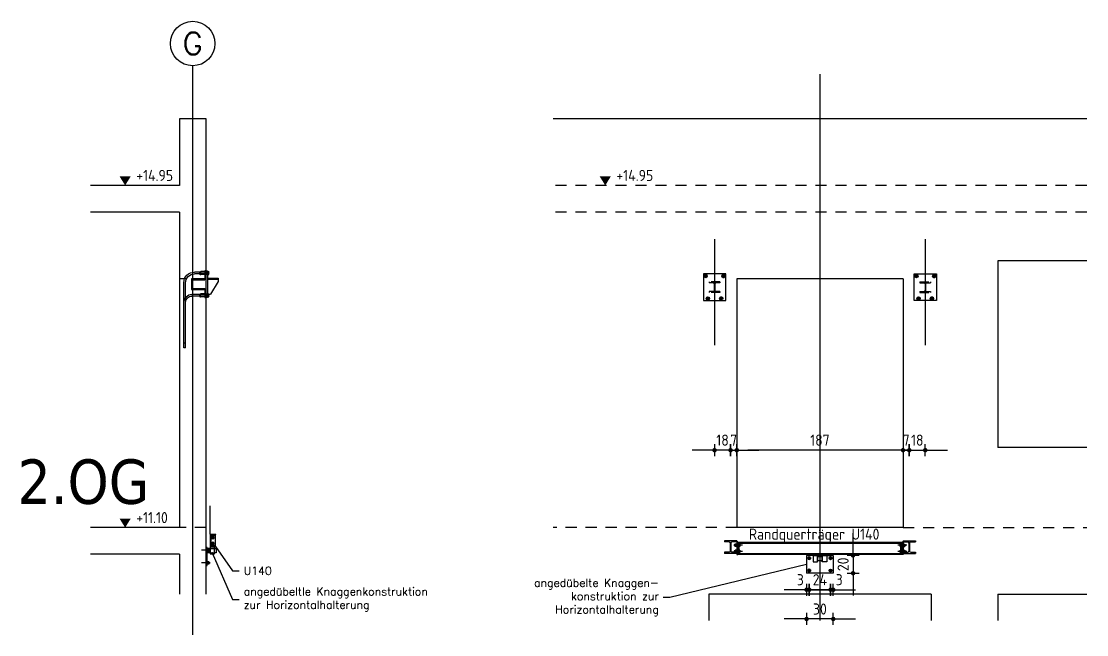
# Model space of a CAD drawing. Extents: x 44 to 147, y 26 to 78.
# Drawn here: x 47.07 to 59.06, y 70.62 to 77.52 of the extents above; entities that cross this region are included whole.
import ezdxf
from ezdxf import colors
from ezdxf.entities.mleader import LeaderData, LeaderLine
from ezdxf.math import Vec2, Vec3

# ---------------------------------------------------------------- set-up
doc = ezdxf.new("R2010")
doc.units = 0
doc.header["$LTSCALE"] = 0.5
for name, pattern in [('AUSGEZOGEN', [1000.01, 1000, 0.01]), ('HIDDEN4', [0.12, 0.02, -0.1]), ('STRICHPUNKT2', [0.55, 0.25, -0.125, 0.05, -0.125]), ('VERDECKT', [0.375, 0.25, -0.125]), ('VERDECKT2', [0.1875, 0.125, -0.0625])]:
    doc.linetypes.add(name, pattern=pattern)
for name, color, linetype in [('ACHSEN', 7, 'Continuous'), ('BET-ANS', 7, 'Continuous'), ('BET-SCHN', 6, 'Continuous'), ('BEWEHRUNG', 1, 'Continuous'), ('HILFE', 7, 'Continuous'), ('koten', 7, 'Continuous'), ('MASSE', 7, 'Continuous'), ('MASSE @ 1', 7, 'Continuous'), ('ST-ANS', 9, 'Continuous'), ('ST-SCHN', 2, 'Continuous'), ('ST-VERD', 40, 'VERDECKT2'), ('STAHL', 7, 'Continuous'), ('TEXT', 7, 'Continuous'), ('VERDECKT', 7, 'Continuous')]:
    doc.layers.add(name, color=color, linetype=linetype)
doc.styles.add('helv', font='tahoma.ttf')
doc.styles.add('ISO', font='ISO.SHX')
doc.styles.add('R18', font='romans.shx', dxfattribs={"height": 0.018})
doc.styles.add('R18-M50', font='romans.shx', dxfattribs={"height": 0.09})
doc.styles.add('R50-M50', font='romans.shx', dxfattribs={"height": 0.25})
doc.styles.add('txt', font='isocp.shx')
doc.dimstyles.new('DOT_I', dxfattribs={"dimscale": 0.5, "dimtxt": 0.25, "dimasz": 0.25, "dimexe": 0.1, "dimexo": 0.3, "dimgap": 0.1, "dimtad": 1, "dimdec": 3, "dimzin": 3, "dimtxsty": 'txt', "dimblk": 'DOT', "dimblk1": 'DOT', "dimblk2": 'DOT', "dimsah": 1, "dimcen": 0.1, "dimse1": 1, "dimse2": 1, "dimazin": 0, "dimtfac": 1, "dimtdec": 4, "dimtix": 1, "dimtmove": 2, "dimatfit": 3, "dimfxl": 0, "dimtvp": 1, "dimtolj": 1, "dimtzin": 0, "dimarcsym": 0})

# ---------------------------------------------------------------- blocks, each defined once
blk = doc.blocks.new('HSC-B SB-20_235_800_200-90')
at = {"extrusion": (1, -2e-16, 0)}
for p, q in [((0, 0.017), (0, -0.017)), ((0, 0.017), (0.045, 0.017)), ((0, 0.009), (0.045, 0.009)), ((0.046, 0.017), (0.045, 0.017)), ((0.047, 0.016), (0.046, 0.017)), ((0.048, 0.016), (0.047, 0.016)), ((0.049, 0.015), (0.048, 0.016)), ((0.05, 0.015), (0.049, 0.015)), ((0.051, 0.015), (0.05, 0.015)), ((0.052, 0.014), (0.051, 0.015)), ((0.053, 0.014), (0.052, 0.014)), ((0.054, 0.014), (0.053, 0.014)), ((0.055, 0.013), (0.054, 0.014)), ((0.056, 0.013), (0.055, 0.013)), ((0.057, 0.013), (0.056, 0.013)), ((0.058, 0.013), (0.057, 0.013)), ((0.059, 0.013), (0.058, 0.013)), ((0.06, 0.013), (0.059, 0.013)), ((0.06, 0.013), (0.06, -0.013)), ((0, -0.009), (0.045, -0.009)), ((0, -0.017), (0.045, -0.017)), ((0.046, -0.017), (0.045, -0.017)), ((0.047, -0.016), (0.046, -0.017)), ((0.048, -0.016), (0.047, -0.016)), ((0.049, -0.015), (0.048, -0.016)), ((0.05, -0.015), (0.049, -0.015)), ((0.051, -0.015), (0.05, -0.015)), ((0.052, -0.014), (0.051, -0.015)), ((0.053, -0.014), (0.052, -0.014)), ((0.054, -0.014), (0.053, -0.014)), ((0.055, -0.013), (0.054, -0.014)), ((0.056, -0.013), (0.055, -0.013)), ((0.057, -0.013), (0.056, -0.013)), ((0.058, -0.013), (0.057, -0.013)), ((0.059, -0.013), (0.058, -0.013)), ((0.06, -0.013), (0.059, -0.013))]:
    blk.add_line(p, q, dxfattribs=at)
for p, q in [((0.06, 0.01), (0.115, 0.01)), ((0.06, -0.01), (0.115, -0.01)), ((0.215, -0.84), (0.215, -0.11)), ((0.235, -0.84), (0.235, -0.11)), ((0.215, -0.84), (0.235, -0.84))]:
    blk.add_line(p, q)
for radius in [0.12, 0.1]:
    blk.add_arc((0.115, -0.11), radius, 0, 90)
for points, weights in [([(0.046, 0.017), (0.046, 0.017), (0.045, 0.017)], [1, 1.00109931675, 1.00160855561]), ([(0.045, 0.009), (0.046, 0.009), (0.046, 0.009)], [1.00160855561, 1.00109931675, 1]), ([(0.046, 0.008), (0.046, 0.008), (0.045, 0.009)], [1, 1.00109931675, 1.00160855561]), ([(0.047, 0.016), (0.047, 0.017), (0.046, 0.017)], [1, 1.00070297081, 1]), ([(0.046, 0.009), (0.047, 0.009), (0.047, 0.01)], [1, 1.00070297081, 1]), ([(0.047, 0.007), (0.047, 0.007), (0.046, 0.008)], [1, 1.00070297081, 1]), ([(0.048, 0.016), (0.048, 0.016), (0.047, 0.016)], [1, 1.00089993146, 1]), ([(0.047, 0.01), (0.048, 0.01), (0.048, 0.01)], [1, 1.00089993146, 1]), ([(0.048, 0.005), (0.048, 0.006), (0.047, 0.007)], [1, 1.00089993146, 1]), ([(0.049, 0.015), (0.049, 0.015), (0.048, 0.016)], [1, 1.00137298842, 1]), ([(0.048, 0.01), (0.049, 0.011), (0.049, 0.011)], [1, 1.00137298842, 1]), ([(0.049, 0.004), (0.049, 0.004), (0.048, 0.005)], [1, 1.00137298842, 1]), ([(0.05, 0.013), (0.05, 0.014), (0.049, 0.015)], [1, 1.00697567001, 1]), ([(0.049, 0.011), (0.05, 0.012), (0.05, 0.013)], [1, 1.00697567001, 1]), ([(0.05, 0), (0.05, 0.002), (0.049, 0.004)], [1, 1.00697567001, 1]), ([(0.045, -0.009), (0.046, -0.008), (0.046, -0.008)], [1.00160855561, 1.00109931675, 1]), ([(0.046, -0.009), (0.046, -0.009), (0.045, -0.009)], [1, 1.00109931675, 1.00160855561]), ([(0.045, -0.017), (0.046, -0.017), (0.046, -0.017)], [1.00160855561, 1.00109931675, 1]), ([(0.046, -0.008), (0.047, -0.007), (0.047, -0.007)], [1, 1.00070297081, 1]), ([(0.047, -0.01), (0.047, -0.009), (0.046, -0.009)], [1, 1.00070297081, 1]), ([(0.046, -0.017), (0.047, -0.017), (0.047, -0.016)], [1, 1.0007029708, 1]), ([(0.047, -0.007), (0.048, -0.006), (0.048, -0.005)], [1, 1.00089993147, 1]), ([(0.048, -0.01), (0.048, -0.01), (0.047, -0.01)], [1, 1.00089993147, 1]), ([(0.047, -0.016), (0.048, -0.016), (0.048, -0.016)], [1, 1.00089993145, 1]), ([(0.048, -0.005), (0.049, -0.004), (0.049, -0.004)], [1, 1.00137298842, 1]), ([(0.049, -0.011), (0.049, -0.011), (0.048, -0.01)], [1, 1.00137298842, 1]), ([(0.048, -0.016), (0.049, -0.015), (0.049, -0.015)], [1, 1.00137298843, 1]), ([(0.049, -0.004), (0.05, -0.002), (0.05, 0)], [1, 1.00697567001, 1]), ([(0.05, -0.013), (0.05, -0.012), (0.049, -0.011)], [1, 1.00697567001, 1]), ([(0.049, -0.015), (0.05, -0.014), (0.05, -0.013)], [1, 1.00697567001, 1])]:
    blk.add_rational_spline(points, weights, degree=2)
at = {"insert": (0.03, 0), "char_height": 0.0035, "attachment_point": 5, "rotation": 270, "style": 'ISO'}
blk.add_mtext_dynamic_manual_height_columns('HSC-B\\P20/M20\\Pxyy-z', width=55.23231, gutter_width=15, heights=[0], dxfattribs=at)
blk = doc.blocks.new('HSC-B SB-20_235_550_140-90')
at = {"extrusion": (1, -2e-16, 0)}
for p, q in [((0, 0.017), (0, -0.017)), ((0, 0.017), (0.045, 0.017)), ((0, 0.009), (0.045, 0.009)), ((0.046, 0.017), (0.045, 0.017)), ((0.047, 0.016), (0.046, 0.017)), ((0.048, 0.016), (0.047, 0.016)), ((0.049, 0.015), (0.048, 0.016)), ((0.05, 0.015), (0.049, 0.015)), ((0.051, 0.015), (0.05, 0.015)), ((0.052, 0.014), (0.051, 0.015)), ((0.053, 0.014), (0.052, 0.014)), ((0.054, 0.014), (0.053, 0.014)), ((0.055, 0.013), (0.054, 0.014)), ((0.056, 0.013), (0.055, 0.013)), ((0.057, 0.013), (0.056, 0.013)), ((0.058, 0.013), (0.057, 0.013)), ((0.059, 0.013), (0.058, 0.013)), ((0.06, 0.013), (0.059, 0.013)), ((0.06, 0.013), (0.06, -0.013)), ((0, -0.009), (0.045, -0.009)), ((0, -0.017), (0.045, -0.017)), ((0.046, -0.017), (0.045, -0.017)), ((0.047, -0.016), (0.046, -0.017)), ((0.048, -0.016), (0.047, -0.016)), ((0.049, -0.015), (0.048, -0.016)), ((0.05, -0.015), (0.049, -0.015)), ((0.051, -0.015), (0.05, -0.015)), ((0.052, -0.014), (0.051, -0.015)), ((0.053, -0.014), (0.052, -0.014)), ((0.054, -0.014), (0.053, -0.014)), ((0.055, -0.013), (0.054, -0.014)), ((0.056, -0.013), (0.055, -0.013)), ((0.057, -0.013), (0.056, -0.013)), ((0.058, -0.013), (0.057, -0.013)), ((0.059, -0.013), (0.058, -0.013)), ((0.06, -0.013), (0.059, -0.013))]:
    blk.add_line(p, q, dxfattribs=at)
for p, q in [((0.06, 0.01), (0.145, 0.01)), ((0.06, -0.01), (0.145, -0.01)), ((0.215, -0.54), (0.215, -0.08)), ((0.235, -0.54), (0.235, -0.08)), ((0.215, -0.54), (0.235, -0.54))]:
    blk.add_line(p, q)
for radius in [0.09, 0.07]:
    blk.add_arc((0.145, -0.08), radius, 0, 90)
for points, weights in [([(0.046, 0.017), (0.046, 0.017), (0.045, 0.017)], [1, 1.00109931675, 1.00160855561]), ([(0.045, 0.009), (0.046, 0.009), (0.046, 0.009)], [1.00160855561, 1.00109931675, 1]), ([(0.046, 0.008), (0.046, 0.008), (0.045, 0.009)], [1, 1.00109931675, 1.00160855561]), ([(0.047, 0.016), (0.047, 0.017), (0.046, 0.017)], [1, 1.00070297081, 1]), ([(0.046, 0.009), (0.047, 0.009), (0.047, 0.01)], [1, 1.00070297081, 1]), ([(0.047, 0.007), (0.047, 0.007), (0.046, 0.008)], [1, 1.00070297081, 1]), ([(0.048, 0.016), (0.048, 0.016), (0.047, 0.016)], [1, 1.00089993146, 1]), ([(0.047, 0.01), (0.048, 0.01), (0.048, 0.01)], [1, 1.00089993146, 1]), ([(0.048, 0.005), (0.048, 0.006), (0.047, 0.007)], [1, 1.00089993146, 1]), ([(0.049, 0.015), (0.049, 0.015), (0.048, 0.016)], [1, 1.00137298842, 1]), ([(0.048, 0.01), (0.049, 0.011), (0.049, 0.011)], [1, 1.00137298842, 1]), ([(0.049, 0.004), (0.049, 0.004), (0.048, 0.005)], [1, 1.00137298842, 1]), ([(0.05, 0.013), (0.05, 0.014), (0.049, 0.015)], [1, 1.00697567001, 1]), ([(0.049, 0.011), (0.05, 0.012), (0.05, 0.013)], [1, 1.00697567001, 1]), ([(0.05, 0), (0.05, 0.002), (0.049, 0.004)], [1, 1.00697567001, 1]), ([(0.045, -0.009), (0.046, -0.008), (0.046, -0.008)], [1.00160855561, 1.00109931675, 1]), ([(0.046, -0.009), (0.046, -0.009), (0.045, -0.009)], [1, 1.00109931675, 1.00160855561]), ([(0.045, -0.017), (0.046, -0.017), (0.046, -0.017)], [1.00160855561, 1.00109931675, 1]), ([(0.046, -0.008), (0.047, -0.007), (0.047, -0.007)], [1, 1.00070297081, 1]), ([(0.047, -0.01), (0.047, -0.009), (0.046, -0.009)], [1, 1.00070297081, 1]), ([(0.046, -0.017), (0.047, -0.017), (0.047, -0.016)], [1, 1.0007029708, 1]), ([(0.047, -0.007), (0.048, -0.006), (0.048, -0.005)], [1, 1.00089993147, 1]), ([(0.048, -0.01), (0.048, -0.01), (0.047, -0.01)], [1, 1.00089993147, 1]), ([(0.047, -0.016), (0.048, -0.016), (0.048, -0.016)], [1, 1.00089993145, 1]), ([(0.048, -0.005), (0.049, -0.004), (0.049, -0.004)], [1, 1.00137298842, 1]), ([(0.049, -0.011), (0.049, -0.011), (0.048, -0.01)], [1, 1.00137298842, 1]), ([(0.048, -0.016), (0.049, -0.015), (0.049, -0.015)], [1, 1.00137298843, 1]), ([(0.049, -0.004), (0.05, -0.002), (0.05, 0)], [1, 1.00697567001, 1]), ([(0.05, -0.013), (0.05, -0.012), (0.049, -0.011)], [1, 1.00697567001, 1]), ([(0.049, -0.015), (0.05, -0.014), (0.05, -0.013)], [1, 1.00697567001, 1])]:
    blk.add_rational_spline(points, weights, degree=2)
at = {"insert": (0.03, 0), "char_height": 0.0035, "attachment_point": 5, "rotation": 270, "style": 'ISO'}
blk.add_mtext_dynamic_manual_height_columns('HSC-B\\P20/M20\\Pxyy-z', width=55.23231, gutter_width=15, heights=[0], dxfattribs=at)
blk = doc.blocks.new('M20-Kopf')
at = {"color": 0, "linetype": 'ByBlock'}
for p, q in [((-0.016, 0.012), (-0.016, 0.001)), ((0.012, 0.013), (-0.012, 0.013)), ((0.012, 0), (-0.012, 0)), ((-0.008, 0.012), (-0.008, 0.001)), ((0.008, 0.012), (0.008, 0.001)), ((0.016, 0.012), (0.016, 0.001))]:
    blk.add_line(p, q, dxfattribs=at)
for centre, radius, start, end in [((-0.012, 0.005), 0.00759, 57.1328, 122.8672), ((-0.012, 0.008), 0.00759, 237.1328, 302.8672), ((0, -0.016), 0.0285, 73.2214, 106.7787), ((0, 0.029), 0.0285, 253.2214, 286.7787), ((0.012, 0.005), 0.00759, 57.1328, 122.8672), ((0.012, 0.008), 0.00759, 237.1328, 302.8672)]:
    blk.add_arc(centre, radius, start, end, dxfattribs=at)
at = {"color": 0, "linetype": 'ByBlock', "style": 'R18'}
blk.add_text('M20', height=0.00164, rotation=180, dxfattribs=at).set_placement((0.002, 0.007))
blk = doc.blocks.new('Schraube_M20_Seite')
blk.add_blockref('M20-Kopf', (0, 0))
blk = doc.blocks.new('_NONE')
blk.add_point((0, 0))
blk = doc.blocks.new('OKRD_O')
at = {"color": 0, "linetype": 'ByBlock'}
blk.add_solid([(-0.125, 0.202), (0.125, 0.202), (0, 0)], dxfattribs=at)
at = {"color": 0, "linetype": 'ByBlock', "style": 'txt'}
blk.add_attdef('OKRD', (0.25, 0.1), '', height=0.25, dxfattribs=at)
blk = doc.blocks.new('Mutter_M16_Seite')
at = {"color": 0, "linetype": 'ByBlock'}
for p, q in [((-0.013, -0.001), (-0.013, -0.015)), ((0.01, 0), (-0.01, 0)), ((0.01, -0.016), (-0.01, -0.016)), ((-0.008, -0.016), (-0.008, -0.023)), ((0.008, -0.023), (-0.008, -0.023)), ((-0.008, -0.023), (-0.006, -0.025)), ((-0.007, -0.001), (-0.007, -0.015)), ((0.005, -0.025), (-0.006, -0.025)), ((0.008, -0.023), (0.005, -0.025)), ((0.007, -0.001), (0.007, -0.015)), ((0.008, -0.016), (0.008, -0.023)), ((0.013, -0.001), (0.013, -0.015))]:
    blk.add_line(p, q, dxfattribs=at)
for centre, radius, start, end in [((-0.01, -0.006), 0.00603, 57.1328, 122.8672), ((-0.01, -0.01), 0.00603, 237.1328, 302.8672), ((0, -0.023), 0.0227, 73.2213, 106.7787), ((0, 0.007), 0.0227, 253.2213, 286.7787), ((0.01, -0.006), 0.00603, 57.1328, 122.8672), ((0.01, -0.01), 0.00603, 237.1328, 302.8672)]:
    blk.add_arc(centre, radius, start, end, dxfattribs=at)
at = {"color": 0, "linetype": 'ByBlock', "style": 'R18'}
blk.add_text('M16', height=0.00164, rotation=180, dxfattribs=at).set_placement((0.002, -0.007))
blk = doc.blocks.new('Schraube_M16_Seite')
at = {"color": 0, "linetype": 'ByBlock'}
for p, q in [((-0.013, 0.001), (-0.013, 0.009)), ((-0.01, 0.01), (0.01, 0.01)), ((-0.01, 0), (0.01, 0)), ((-0.007, 0.001), (-0.007, 0.009)), ((0.007, 0.001), (0.007, 0.009)), ((0.013, 0.001), (0.013, 0.009))]:
    blk.add_line(p, q, dxfattribs=at)
for centre, radius, start, end in [((-0.01, 0.004), 0.00603, 57.1328, 122.8672), ((-0.01, 0.006), 0.00603, 237.1328, 302.8672), ((0, -0.013), 0.0227, 73.2213, 106.7787), ((0, 0.023), 0.0227, 253.2213, 286.7787), ((0.01, 0.004), 0.00603, 57.1328, 122.8672), ((0.01, 0.006), 0.00603, 237.1328, 302.8672)]:
    blk.add_arc(centre, radius, start, end, dxfattribs=at)
at = {"color": 0, "linetype": 'ByBlock', "style": 'R18'}
blk.add_text('M16', height=0.00164, dxfattribs=at).set_placement((-0.002, 0.004))
blk = doc.blocks.new('Mutter_M16-Aufsicht')
at = {"color": 0, "linetype": 'ByBlock'}
for p, q in [((0, 0.015), (-0.013, 0.008)), ((-0.013, -0.008), (-0.013, 0.008)), ((0.013, 0.008), (0, 0.015)), ((0.013, -0.008), (0.013, 0.008)), ((0, -0.015), (-0.013, -0.008)), ((0.013, -0.008), (0, -0.015))]:
    blk.add_line(p, q, dxfattribs=at)
blk.add_circle((0, 0), 0.015)
blk.add_circle((0, 0), 0.008, dxfattribs=at)
blk = doc.blocks.new('HEB140')
at = {"color": 0, "linetype": 'ByBlock'}
for p, q in [((-0.07, 0.14), (0.07, 0.14)), ((-0.07, 0.14), (-0.07, 0.128)), ((-0.07, 0.128), (-0.0155, 0.128)), ((0.0155, 0.128), (0.07, 0.128)), ((0.07, 0.14), (0.07, 0.128)), ((-0.07, 0.012), (-0.0155, 0.012)), ((-0.07, 0.012), (-0.07, 0)), ((-0.07, 0), (0.07, 0)), ((-0.0035, 0.116), (-0.0035, 0.024)), ((0.0035, 0.116), (0.0035, 0.024)), ((0.0155, 0.012), (0.07, 0.012)), ((0.07, 0.012), (0.07, 0))]:
    blk.add_line(p, q, dxfattribs=at)
for centre, start, end in [((-0.0155, 0.116), 0, 90), ((0.0155, 0.116), 90, 180), ((-0.0155, 0.024), 270, 0), ((0.0155, 0.024), 180, 270)]:
    blk.add_arc(centre, 0.012, start, end, dxfattribs=at)
blk = doc.blocks.new('HEB120')
at = {"color": 0, "linetype": 'ByBlock'}
for p, q in [((-0.06, 0.12), (0.06, 0.12)), ((-0.06, 0.12), (-0.06, 0.109)), ((0.06, 0.12), (0.06, 0.109)), ((-0.06, 0.109), (-0.015, 0.109)), ((-0.06, 0.011), (-0.015, 0.011)), ((-0.06, 0.011), (-0.06, 0)), ((-0.003, 0.097), (-0.003, 0.023)), ((0.003, 0.097), (0.003, 0.023)), ((0.015, 0.109), (0.06, 0.109)), ((0.015, 0.011), (0.06, 0.011)), ((0.06, 0.011), (0.06, 0)), ((-0.06, 0), (0.06, 0))]:
    blk.add_line(p, q, dxfattribs=at)
for centre, start, end in [((-0.015, 0.097), 0, 90), ((-0.015, 0.023), 270, 0), ((0.015, 0.097), 90, 180), ((0.015, 0.023), 180, 270)]:
    blk.add_arc(centre, 0.012, start, end, dxfattribs=at)
blk = doc.blocks.new('DOT')
at = {"layer": 'MASSE', "color": 7, "linetype": 'Continuous'}
for p, q in [((0, 0), (-1, 0)), ((0, 0.54), (0, -0.54))]:
    blk.add_line(p, q, dxfattribs=at)
at = {"layer": 'MASSE', "color": 7, "linetype": 'Continuous', "const_width": 0.2}
blk.add_lwpolyline([(-0.1, 0, 1), (0.1, 0, 1)], format="xyb", close=True, dxfattribs=at)
blk = doc.blocks.new('*D71')
at = {"layer": 'DEFPOINTS', "color": 0, "linetype": 'AUSGEZOGEN', "transparency": 16777216}
for p in [(54.871, 72.7), (54.871, 72.7), (55.051, 72.7)]:
    blk.add_point(p, dxfattribs=at)
at = {"layer": 'MASSE', "color": 0, "linetype": 'AUSGEZOGEN', "lineweight": -2, "transparency": 16777216}
for p, q in [((54.746, 72.7), (54.621, 72.7)), ((55.051, 72.7), (54.871, 72.7)), ((55.176, 72.7), (55.301, 72.7))]:
    blk.add_line(p, q, dxfattribs=at)
at = {"layer": 'MASSE', "color": 0, "linetype": 'AUSGEZOGEN', "lineweight": -2, "transparency": 16777216, "xscale": 0.125, "yscale": 0.125, "zscale": 0.125}
blk.add_blockref('DOT', (54.871, 72.7), dxfattribs=at)
at = {"layer": 'MASSE', "color": 0, "linetype": 'AUSGEZOGEN', "lineweight": -2, "transparency": 16777216, "xscale": 0.125, "yscale": 0.125, "zscale": 0.125, "rotation": 180}
blk.add_blockref('DOT', (55.051, 72.7), dxfattribs=at)
at = {"layer": 'MASSE', "color": 0, "linetype": 'AUSGEZOGEN', "transparency": 16777216, "insert": (54.961, 72.813), "char_height": 0.125, "attachment_point": 5, "style": 'txt'}
blk.add_mtext('\\A1;18', dxfattribs=at)
blk = doc.blocks.new('*D72')
at = {"layer": 'DEFPOINTS', "color": 0, "linetype": 'AUSGEZOGEN', "transparency": 16777216}
for p in [(55.051, 72.7), (55.121, 72.7), (55.121, 72.7)]:
    blk.add_point(p, dxfattribs=at)
at = {"layer": 'MASSE', "color": 0, "linetype": 'AUSGEZOGEN', "lineweight": -2, "transparency": 16777216}
for p, q in [((54.926, 72.7), (54.801, 72.7)), ((55.051, 72.7), (55.121, 72.7)), ((55.246, 72.7), (55.371, 72.7))]:
    blk.add_line(p, q, dxfattribs=at)
at = {"layer": 'MASSE', "color": 0, "linetype": 'AUSGEZOGEN', "lineweight": -2, "transparency": 16777216, "xscale": 0.125, "yscale": 0.125, "zscale": 0.125}
blk.add_blockref('DOT', (55.051, 72.7), dxfattribs=at)
at = {"layer": 'MASSE', "color": 0, "linetype": 'AUSGEZOGEN', "lineweight": -2, "transparency": 16777216, "xscale": 0.125, "yscale": 0.125, "zscale": 0.125, "rotation": 180}
blk.add_blockref('DOT', (55.121, 72.7), dxfattribs=at)
at = {"layer": 'MASSE', "color": 0, "linetype": 'AUSGEZOGEN', "transparency": 16777216, "insert": (55.086, 72.813), "char_height": 0.125, "attachment_point": 5, "style": 'txt'}
blk.add_mtext('\\A1;7', dxfattribs=at)
blk = doc.blocks.new('*D73')
at = {"layer": 'DEFPOINTS', "color": 0, "linetype": 'AUSGEZOGEN', "transparency": 16777216}
for p in [(55.121, 72.7), (55.121, 72.7), (56.991, 72.7)]:
    blk.add_point(p, dxfattribs=at)
at = {"layer": 'MASSE', "color": 0, "linetype": 'AUSGEZOGEN', "lineweight": -2, "transparency": 16777216}
blk.add_line((56.866, 72.7), (55.246, 72.7), dxfattribs=at)
at = {"layer": 'MASSE', "color": 0, "linetype": 'AUSGEZOGEN', "lineweight": -2, "transparency": 16777216, "xscale": 0.125, "yscale": 0.125, "zscale": 0.125, "rotation": 180}
blk.add_blockref('DOT', (55.121, 72.7), dxfattribs=at)
at = {"layer": 'MASSE', "color": 0, "linetype": 'AUSGEZOGEN', "lineweight": -2, "transparency": 16777216, "xscale": 0.125, "yscale": 0.125, "zscale": 0.125}
blk.add_blockref('DOT', (56.991, 72.7), dxfattribs=at)
at = {"layer": 'MASSE', "color": 0, "linetype": 'AUSGEZOGEN', "transparency": 16777216, "insert": (56.056, 72.813), "char_height": 0.125, "attachment_point": 5, "style": 'txt'}
blk.add_mtext('\\A1;187', dxfattribs=at)
blk = doc.blocks.new('*D74')
at = {"layer": 'DEFPOINTS', "color": 0, "linetype": 'AUSGEZOGEN', "transparency": 16777216}
for p in [(56.991, 72.7), (57.061, 72.7), (57.061, 72.7)]:
    blk.add_point(p, dxfattribs=at)
at = {"layer": 'MASSE', "color": 0, "linetype": 'AUSGEZOGEN', "lineweight": -2, "transparency": 16777216}
for p, q in [((56.866, 72.7), (56.741, 72.7)), ((56.991, 72.7), (57.061, 72.7)), ((57.186, 72.7), (57.311, 72.7))]:
    blk.add_line(p, q, dxfattribs=at)
at = {"layer": 'MASSE', "color": 0, "linetype": 'AUSGEZOGEN', "lineweight": -2, "transparency": 16777216, "xscale": 0.125, "yscale": 0.125, "zscale": 0.125}
blk.add_blockref('DOT', (56.991, 72.7), dxfattribs=at)
at = {"layer": 'MASSE', "color": 0, "linetype": 'AUSGEZOGEN', "lineweight": -2, "transparency": 16777216, "xscale": 0.125, "yscale": 0.125, "zscale": 0.125, "rotation": 180}
blk.add_blockref('DOT', (57.061, 72.7), dxfattribs=at)
at = {"layer": 'MASSE', "color": 0, "linetype": 'AUSGEZOGEN', "transparency": 16777216, "insert": (57.026, 72.813), "char_height": 0.125, "attachment_point": 5, "style": 'txt'}
blk.add_mtext('\\A1;7', dxfattribs=at)
blk = doc.blocks.new('*D75')
at = {"layer": 'DEFPOINTS', "color": 0, "linetype": 'AUSGEZOGEN', "transparency": 16777216}
for p in [(57.061, 72.7), (57.241, 72.7), (57.241, 72.7)]:
    blk.add_point(p, dxfattribs=at)
at = {"layer": 'MASSE', "color": 0, "linetype": 'AUSGEZOGEN', "lineweight": -2, "transparency": 16777216}
for p, q in [((56.936, 72.7), (56.811, 72.7)), ((57.061, 72.7), (57.241, 72.7)), ((57.366, 72.7), (57.491, 72.7))]:
    blk.add_line(p, q, dxfattribs=at)
at = {"layer": 'MASSE', "color": 0, "linetype": 'AUSGEZOGEN', "lineweight": -2, "transparency": 16777216, "xscale": 0.125, "yscale": 0.125, "zscale": 0.125}
blk.add_blockref('DOT', (57.061, 72.7), dxfattribs=at)
at = {"layer": 'MASSE', "color": 0, "linetype": 'AUSGEZOGEN', "lineweight": -2, "transparency": 16777216, "xscale": 0.125, "yscale": 0.125, "zscale": 0.125, "rotation": 180}
blk.add_blockref('DOT', (57.241, 72.7), dxfattribs=at)
at = {"layer": 'MASSE', "color": 0, "linetype": 'AUSGEZOGEN', "transparency": 16777216, "insert": (57.151, 72.813), "char_height": 0.125, "attachment_point": 5, "style": 'txt'}
blk.add_mtext('\\A1;18', dxfattribs=at)
blk = doc.blocks.new('U140')
at = {"color": 0, "linetype": 'ByBlock'}
for p, q in [((0, 0.07), (0, -0.07)), ((0, 0.07), (0.06, 0.07)), ((0.007, 0.049), (0.007, -0.049)), ((0.016, 0.059), (0.055, 0.062)), ((0.06, 0.07), (0.06, 0.067)), ((0, -0.07), (0.06, -0.07)), ((0, -0.07), (0.06, -0.07)), ((0.016, -0.059), (0.055, -0.062)), ((0.06, -0.07), (0.06, -0.067))]:
    blk.add_line(p, q, dxfattribs=at)
for centre, radius, start, end in [((0.017, 0.049), 0.01, 94.5739, 180), ((0.055, 0.067), 0.005, 274.5739, 0), ((0.017, -0.049), 0.01, 180, 265.4261), ((0.055, -0.067), 0.005, 0, 85.4261)]:
    blk.add_arc(centre, radius, start, end, dxfattribs=at)
blk = doc.blocks.new('*D66')
at = {"layer": 'DEFPOINTS', "color": 0, "linetype": 'AUSGEZOGEN', "transparency": 16777216}
for p in [(56.429, 71.516), (56.429, 71.316), (56.429, 71.316)]:
    blk.add_point(p, dxfattribs=at)
at = {"layer": 'MASSE', "color": 0, "linetype": 'AUSGEZOGEN', "lineweight": -2, "transparency": 16777216}
for p, q in [((56.429, 71.641), (56.429, 71.766)), ((56.429, 71.516), (56.429, 71.316)), ((56.429, 71.191), (56.429, 71.066))]:
    blk.add_line(p, q, dxfattribs=at)
at = {"layer": 'MASSE', "color": 0, "linetype": 'AUSGEZOGEN', "lineweight": -2, "transparency": 16777216, "xscale": 0.125, "yscale": 0.125, "zscale": 0.125}
for p, rotation in [((56.429, 71.516), 270), ((56.429, 71.316), 90)]:
    blk.add_blockref('DOT', p, dxfattribs=dict(at, rotation=rotation))
at = {"layer": 'MASSE', "color": 0, "linetype": 'AUSGEZOGEN', "transparency": 16777216, "insert": (56.317, 71.416), "char_height": 0.125, "attachment_point": 5, "rotation": 90, "style": 'txt'}
blk.add_mtext('\\A1;20', dxfattribs=at)
blk = doc.blocks.new('*D67')
at = {"layer": 'DEFPOINTS', "color": 0, "linetype": 'AUSGEZOGEN', "transparency": 16777216}
for p in [(55.906, 70.801), (55.906, 70.801), (56.206, 70.801)]:
    blk.add_point(p, dxfattribs=at)
at = {"layer": 'MASSE', "color": 0, "linetype": 'AUSGEZOGEN', "lineweight": -2, "transparency": 16777216}
for p, q in [((55.781, 70.801), (55.656, 70.801)), ((56.206, 70.801), (55.906, 70.801)), ((56.331, 70.801), (56.456, 70.801))]:
    blk.add_line(p, q, dxfattribs=at)
at = {"layer": 'MASSE', "color": 0, "linetype": 'AUSGEZOGEN', "lineweight": -2, "transparency": 16777216, "xscale": 0.125, "yscale": 0.125, "zscale": 0.125}
blk.add_blockref('DOT', (55.906, 70.801), dxfattribs=at)
at = {"layer": 'MASSE', "color": 0, "linetype": 'AUSGEZOGEN', "lineweight": -2, "transparency": 16777216, "xscale": 0.125, "yscale": 0.125, "zscale": 0.125, "rotation": 180}
blk.add_blockref('DOT', (56.206, 70.801), dxfattribs=at)
at = {"layer": 'MASSE', "color": 0, "linetype": 'AUSGEZOGEN', "transparency": 16777216, "insert": (56.056, 70.913), "char_height": 0.125, "attachment_point": 5, "style": 'txt'}
blk.add_mtext('\\A1;30', dxfattribs=at)
blk = doc.blocks.new('*D68')
at = {"layer": 'DEFPOINTS', "color": 0, "linetype": 'AUSGEZOGEN', "transparency": 16777216}
for p in [(55.906, 71.13), (55.906, 71.13), (55.936, 71.13)]:
    blk.add_point(p, dxfattribs=at)
at = {"layer": 'MASSE', "color": 0, "linetype": 'AUSGEZOGEN', "lineweight": -2, "transparency": 16777216}
for p, q in [((55.781, 71.13), (55.656, 71.13)), ((55.936, 71.13), (55.906, 71.13)), ((56.061, 71.13), (56.186, 71.13))]:
    blk.add_line(p, q, dxfattribs=at)
at = {"layer": 'MASSE', "color": 0, "linetype": 'AUSGEZOGEN', "lineweight": -2, "transparency": 16777216, "xscale": 0.125, "yscale": 0.125, "zscale": 0.125}
blk.add_blockref('DOT', (55.906, 71.13), dxfattribs=at)
at = {"layer": 'MASSE', "color": 0, "linetype": 'AUSGEZOGEN', "lineweight": -2, "transparency": 16777216, "xscale": 0.125, "yscale": 0.125, "zscale": 0.125, "rotation": 180}
blk.add_blockref('DOT', (55.936, 71.13), dxfattribs=at)
at = {"layer": 'MASSE', "color": 0, "linetype": 'AUSGEZOGEN', "transparency": 16777216, "insert": (55.836, 71.243), "char_height": 0.125, "attachment_point": 5, "style": 'txt'}
blk.add_mtext('\\A1;3', dxfattribs=at)
blk = doc.blocks.new('*D69')
at = {"layer": 'DEFPOINTS', "color": 0, "linetype": 'AUSGEZOGEN', "transparency": 16777216}
for p in [(55.936, 71.13), (56.176, 71.13), (56.176, 71.13)]:
    blk.add_point(p, dxfattribs=at)
at = {"layer": 'MASSE', "color": 0, "linetype": 'AUSGEZOGEN', "lineweight": -2, "transparency": 16777216}
for p, q in [((55.811, 71.13), (55.686, 71.13)), ((55.936, 71.13), (56.176, 71.13)), ((56.301, 71.13), (56.426, 71.13))]:
    blk.add_line(p, q, dxfattribs=at)
at = {"layer": 'MASSE', "color": 0, "linetype": 'AUSGEZOGEN', "lineweight": -2, "transparency": 16777216, "xscale": 0.125, "yscale": 0.125, "zscale": 0.125}
blk.add_blockref('DOT', (55.936, 71.13), dxfattribs=at)
at = {"layer": 'MASSE', "color": 0, "linetype": 'AUSGEZOGEN', "lineweight": -2, "transparency": 16777216, "xscale": 0.125, "yscale": 0.125, "zscale": 0.125, "rotation": 180}
blk.add_blockref('DOT', (56.176, 71.13), dxfattribs=at)
at = {"layer": 'MASSE', "color": 0, "linetype": 'AUSGEZOGEN', "transparency": 16777216, "insert": (56.056, 71.243), "char_height": 0.125, "attachment_point": 5, "style": 'txt'}
blk.add_mtext('\\A1;24', dxfattribs=at)
blk = doc.blocks.new('*D70')
at = {"layer": 'DEFPOINTS', "color": 0, "linetype": 'AUSGEZOGEN', "transparency": 16777216}
for p in [(56.176, 71.13), (56.206, 71.13), (56.206, 71.13)]:
    blk.add_point(p, dxfattribs=at)
at = {"layer": 'MASSE', "color": 0, "linetype": 'AUSGEZOGEN', "lineweight": -2, "transparency": 16777216}
for p, q in [((56.051, 71.13), (55.926, 71.13)), ((56.176, 71.13), (56.206, 71.13)), ((56.331, 71.13), (56.456, 71.13))]:
    blk.add_line(p, q, dxfattribs=at)
at = {"layer": 'MASSE', "color": 0, "linetype": 'AUSGEZOGEN', "lineweight": -2, "transparency": 16777216, "xscale": 0.125, "yscale": 0.125, "zscale": 0.125}
blk.add_blockref('DOT', (56.176, 71.13), dxfattribs=at)
at = {"layer": 'MASSE', "color": 0, "linetype": 'AUSGEZOGEN', "lineweight": -2, "transparency": 16777216, "xscale": 0.125, "yscale": 0.125, "zscale": 0.125, "rotation": 180}
blk.add_blockref('DOT', (56.206, 71.13), dxfattribs=at)
at = {"layer": 'MASSE', "color": 0, "linetype": 'AUSGEZOGEN', "transparency": 16777216, "insert": (56.273, 71.243), "char_height": 0.125, "attachment_point": 5, "style": 'txt'}
blk.add_mtext('\\A1;3', dxfattribs=at)

msp = doc.modelspace()

# ---------------------------------------------------------------- linework, layer by layer
at = {"layer": 'ACHSEN', "color": 140, "linetype": 'AUSGEZOGEN'}
for p, q in [((49.0026, 70.6242), (49.0026, 77.0249)), ((56.0564, 76.9289), (56.0564, 70.7858)), ((54.8714, 75.0732), (54.8714, 73.8832)), ((57.2414, 75.0732), (57.2414, 73.8832))]:
    msp.add_line(p, q, dxfattribs=at)
at = {"layer": 'BET-ANS'}
for p, q in [((59.0564, 76.4289), (53.0564, 76.4289)), ((59.0564, 74.8289), (58.0564, 74.8289)), ((58.0564, 74.8289), (58.0564, 72.7289)), ((55.1214, 74.6289), (55.1214, 71.8289)), ((56.9914, 74.6289), (55.1214, 74.6289)), ((56.9914, 74.6289), (56.9914, 71.8289)), ((59.0564, 72.7289), (58.0564, 72.7289)), ((56.9914, 71.8289), (55.1214, 71.8289)), ((57.3064, 71.0789), (54.8064, 71.0789)), ((54.8064, 71.0789), (54.8064, 70.7858)), ((57.3064, 71.0789), (57.3064, 70.7858)), ((58.0564, 71.0789), (58.0564, 70.7858)), ((58.0564, 71.0789), (59.0564, 71.0789))]:
    msp.add_line(p, q, dxfattribs=at)
at = {"layer": 'BET-SCHN'}
for p, q in [((48.8529, 76.4289), (48.8529, 75.6789)), ((49.1529, 76.4289), (48.8529, 76.4289)), ((49.1529, 71.0789), (49.1529, 76.4289)), ((48.8529, 75.6789), (47.8529, 75.6789)), ((48.8529, 75.3789), (47.8529, 75.3789)), ((48.8529, 75.3789), (48.8529, 71.8289)), ((48.8529, 71.8289), (47.8529, 71.8289)), ((48.8529, 71.5289), (47.8529, 71.5289)), ((48.8529, 71.5289), (48.8529, 71.0789))]:
    msp.add_line(p, q, dxfattribs=at)
at = {"layer": 'HILFE', "color": 171, "linetype": 'HIDDEN4'}
for p, q in [((54.7864, 74.6582), (54.7564, 74.6582)), ((54.7714, 74.6732), (54.7714, 74.6432)), ((54.9564, 74.6582), (54.9864, 74.6582)), ((54.9714, 74.6732), (54.9714, 74.6432)), ((57.1564, 74.6582), (57.1264, 74.6582)), ((57.1414, 74.6732), (57.1414, 74.6432)), ((57.3264, 74.6582), (57.3564, 74.6582)), ((57.3414, 74.6732), (57.3414, 74.6432)), ((54.8114, 74.4082), (54.7814, 74.4082)), ((54.7964, 74.4232), (54.7964, 74.3932)), ((54.9314, 74.4082), (54.9614, 74.4082)), ((54.9464, 74.4232), (54.9464, 74.3932)), ((57.1814, 74.4082), (57.1514, 74.4082)), ((57.1664, 74.4232), (57.1664, 74.3932)), ((57.3014, 74.4082), (57.3314, 74.4082)), ((57.3164, 74.4232), (57.3164, 74.3932))]:
    msp.add_line(p, q, dxfattribs=at)
at = {"layer": 'HILFE'}
for p, q in [((49.2454, 71.7185), (49.2104, 71.7185)), ((49.2279, 71.736), (49.2279, 71.701)), ((49.2279, 71.666), (49.2279, 71.631)), ((49.1999, 71.5734), (49.0999, 71.5734)), ((49.2454, 71.6485), (49.2104, 71.6485)), ((55.1864, 71.6308), (55.0864, 71.6308)), ((55.1864, 71.5608), (55.0864, 71.5608)), ((57.0324, 71.6308), (56.9324, 71.6308)), ((57.0324, 71.5608), (56.9324, 71.5608)), ((49.1999, 71.4334), (49.0999, 71.4334)), ((55.9189, 71.4857), (55.9539, 71.4857)), ((55.9364, 71.4682), (55.9364, 71.5032)), ((56.1939, 71.4857), (56.1589, 71.4857)), ((56.1764, 71.4682), (56.1764, 71.5032)), ((55.9189, 71.3457), (55.9539, 71.3457)), ((55.9364, 71.3282), (55.9364, 71.3632)), ((56.1939, 71.3457), (56.1589, 71.3457)), ((56.1764, 71.3282), (56.1764, 71.3632))]:
    msp.add_line(p, q, dxfattribs=at)
at = {"layer": 'HILFE', "color": 171, "linetype": 'HIDDEN4'}
for points in [[(54.7627, 74.6732), (54.78, 74.6732), (54.7887, 74.6582), (54.78, 74.6432), (54.7627, 74.6432), (54.7541, 74.6582)], [(54.98, 74.6732), (54.9627, 74.6732), (54.9541, 74.6582), (54.9627, 74.6432), (54.98, 74.6432), (54.9887, 74.6582)], [(57.1327, 74.6732), (57.15, 74.6732), (57.1587, 74.6582), (57.15, 74.6432), (57.1327, 74.6432), (57.1241, 74.6582)], [(57.35, 74.6732), (57.3327, 74.6732), (57.3241, 74.6582), (57.3327, 74.6432), (57.35, 74.6432), (57.3587, 74.6582)]]:
    msp.add_lwpolyline(points, close=True, dxfattribs=at)
at = {"layer": 'ST-ANS'}
for p, q in [((49.1376, 74.6279), (48.9876, 74.6279)), ((48.9876, 74.6279), (48.9876, 74.5079)), ((48.9876, 74.6169), (49.1376, 74.6169)), ((49.1676, 74.6336), (49.2876, 74.6336)), ((49.2876, 74.6186), (49.1676, 74.6186)), ((49.2876, 74.5986), (49.2026, 74.4536)), ((49.2876, 74.6336), (49.2876, 74.6186)), ((49.2876, 74.6186), (49.2876, 74.5986)), ((48.9876, 74.5189), (49.1376, 74.5189)), ((48.9876, 74.5079), (49.1376, 74.5079)), ((49.1676, 74.4536), (49.2026, 74.4536)), ((49.1979, 71.7535), (49.1979, 72.0726)), ((49.2579, 71.6135), (49.2579, 71.7576)), ((55.1454, 71.6658), (56.9674, 71.6658)), ((55.1454, 71.6558), (56.9674, 71.6558)), ((49.1979, 71.5934), (49.1649, 71.5934)), ((49.1979, 71.5434), (49.1649, 71.5434)), ((49.2479, 71.5934), (49.2649, 71.5934)), ((49.2649, 71.5434), (49.2479, 71.5434)), ((49.2649, 71.5934), (49.2649, 71.5434)), ((56.9674, 71.5358), (55.1454, 71.5358)), ((56.9674, 71.5258), (55.1454, 71.5258)), ((55.9804, 71.5157), (55.9064, 71.5157)), ((55.9064, 71.5157), (55.9064, 71.3157)), ((56.0304, 71.5157), (56.0824, 71.5157)), ((56.1324, 71.5157), (56.2064, 71.5157)), ((56.2064, 71.5157), (56.2064, 71.3157)), ((56.2064, 71.3157), (55.9064, 71.3157))]:
    msp.add_line(p, q, dxfattribs=at)
for points in [[(49.1676, 74.4179), (49.1526, 74.4179), (49.1526, 74.7179), (49.1676, 74.7179)], [(49.1706, 74.6744), (49.1676, 74.6744), (49.1676, 74.7114), (49.1706, 74.7114)], [(49.1706, 74.4244), (49.1676, 74.4244), (49.1676, 74.4614), (49.1706, 74.4614)], [(55.1334, 71.6699), (55.1214, 71.6699), (55.1214, 71.5258), (55.1334, 71.5258)], [(55.1454, 71.5258), (55.1334, 71.5258), (55.1334, 71.6658), (55.1454, 71.6658)], [(56.9794, 71.5258), (56.9674, 71.5258), (56.9674, 71.6658), (56.9794, 71.6658)], [(56.9794, 71.6699), (56.9914, 71.6699), (56.9914, 71.5258), (56.9794, 71.5258)], [(49.1649, 71.6034), (49.1529, 71.6034), (49.1529, 71.4034), (49.1649, 71.4034)], [(49.1679, 71.5884), (49.1649, 71.5884), (49.1649, 71.5584), (49.1679, 71.5584)], [(49.2479, 71.6134), (49.1979, 71.6134), (49.1979, 71.5334), (49.2479, 71.5334)], [(55.1184, 71.6458), (55.1214, 71.6458), (55.1214, 71.6158), (55.1184, 71.6158)], [(55.1184, 71.5758), (55.1214, 71.5758), (55.1214, 71.5458), (55.1184, 71.5458)], [(56.9944, 71.6158), (56.9914, 71.6158), (56.9914, 71.6458), (56.9944, 71.6458)], [(56.9944, 71.5458), (56.9914, 71.5458), (56.9914, 71.5758), (56.9944, 71.5758)], [(49.1679, 71.4484), (49.1649, 71.4484), (49.1649, 71.4184), (49.1679, 71.4184)], [(56.0304, 71.5257), (55.9804, 71.5257), (55.9804, 71.4457), (56.0304, 71.4457)], [(56.0314, 71.5057), (56.0814, 71.5057), (56.0814, 71.4557), (56.0314, 71.4557)], [(56.0824, 71.5257), (56.1324, 71.5257), (56.1324, 71.4457), (56.0824, 71.4457)]]:
    msp.add_lwpolyline(points, close=True, dxfattribs=at)
at = {"layer": 'ST-ANS', "color": 171, "linetype": 'HIDDEN4'}
for points in [[(54.7877, 74.4232), (54.805, 74.4232), (54.8137, 74.4082), (54.805, 74.3932), (54.7877, 74.3932), (54.7791, 74.4082)], [(54.955, 74.4232), (54.9377, 74.4232), (54.9291, 74.4082), (54.9377, 74.3932), (54.955, 74.3932), (54.9637, 74.4082)], [(57.1577, 74.4232), (57.175, 74.4232), (57.1837, 74.4082), (57.175, 74.3932), (57.1577, 74.3932), (57.1491, 74.4082)], [(57.325, 74.4232), (57.3077, 74.4232), (57.2991, 74.4082), (57.3077, 74.3932), (57.325, 74.3932), (57.3337, 74.4082)]]:
    msp.add_lwpolyline(points, close=True, dxfattribs=at)
at = {"layer": 'ST-VERD'}
for p, q in [((49.1979, 71.7418), (49.2579, 71.7459)), ((49.1979, 71.6255), (49.2579, 71.6296)), ((49.1979, 71.6135), (49.2579, 71.6176)), ((49.1979, 71.5934), (49.2479, 71.5934)), ((49.1979, 71.5434), (49.2479, 71.5434)), ((55.9804, 71.5157), (56.0304, 71.5157)), ((56.0824, 71.5157), (56.1324, 71.5157))]:
    msp.add_line(p, q, dxfattribs=at)
msp.add_lwpolyline([(49.1526, 74.7179), (49.1376, 74.7179), (49.1376, 74.4179), (49.1526, 74.4179)], close=True, dxfattribs=at)
at = {"layer": 'STAHL', "color": 102, "linetype": 'AUSGEZOGEN'}
for p, q in [((54.9964, 74.6832), (54.7464, 74.6832)), ((54.7464, 74.6832), (54.7464, 74.3832)), ((54.9964, 74.3832), (54.9964, 74.6832)), ((57.1164, 74.6832), (57.3664, 74.6832)), ((57.1164, 74.3832), (57.1164, 74.6832)), ((57.3664, 74.6832), (57.3664, 74.3832)), ((54.7464, 74.3832), (54.9964, 74.3832)), ((57.3664, 74.3832), (57.1164, 74.3832))]:
    msp.add_line(p, q, dxfattribs=at)
for centre in [(54.7714, 74.6582), (54.9714, 74.6582), (57.1414, 74.6582), (57.3414, 74.6582), (54.7964, 74.4082), (54.9464, 74.4082), (57.1664, 74.4082), (57.3164, 74.4082)]:
    msp.add_circle(centre, 0.0185, dxfattribs=at)
at = {"layer": 'TEXT'}
msp.add_circle((49.0026, 77.2749), 0.25, dxfattribs=at)
at = {"layer": 'VERDECKT', "color": 7, "linetype": 'VERDECKT'}
for p, q in [((59.0564, 75.6789), (53.0564, 75.6789)), ((59.0564, 75.3789), (53.0564, 75.3789)), ((49.1529, 74.629), (48.8529, 74.629)), ((49.1529, 71.8289), (48.8529, 71.8289)), ((55.1214, 71.8289), (53.0564, 71.8289)), ((56.9914, 71.8289), (59.0564, 71.8289))]:
    msp.add_line(p, q, dxfattribs=at)

# ---------------------------------------------------------------- block references
at = {"layer": 'BEWEHRUNG', "xscale": -1}
for name, p in [('HSC-B SB-20_235_800_200-90', (49.1376, 74.6929)), ('HSC-B SB-20_235_550_140-90', (49.1376, 74.4429))]:
    msp.add_blockref(name, p, dxfattribs=at)
at = {"layer": 'koten', "color": 7, "linetype": 'AUSGEZOGEN', "xscale": 0.5, "yscale": 0.5, "zscale": 0.5}
for p, values in [((48.2427, 75.6789), {'OKRD': '+14.95'}), ((53.6421, 75.6789), {'OKRD': '+14.95'}), ((48.2427, 71.8289), {'OKRD': '+11.10'})]:
    msp.add_blockref('OKRD_O', p, dxfattribs=at).add_auto_attribs(values)
at = {"layer": 'ST-ANS', "xscale": -1}
for name, p, rotation in [('Schraube_M20_Seite', (49.1836, 74.6929), 90), ('Schraube_M20_Seite', (49.1836, 74.4429), 90), ('Mutter_M16_Seite', (55.1184, 71.6309), 270), ('Mutter_M16_Seite', (55.1184, 71.5609), 270), ('Schraube_M16_Seite', (55.1554, 71.6308), 90), ('Schraube_M16_Seite', (55.1554, 71.5608), 90), ('Schraube_M16_Seite', (56.9574, 71.6308), 270), ('Schraube_M16_Seite', (56.9574, 71.5608), 270), ('Mutter_M16_Seite', (56.9944, 71.6308), 90), ('Mutter_M16_Seite', (56.9944, 71.5608), 90), ('Mutter_M16-Aufsicht', (55.9364, 71.4857), 180), ('Mutter_M16-Aufsicht', (55.9364, 71.3457), 180)]:
    msp.add_blockref(name, p, dxfattribs=dict(at, rotation=rotation))
for p in [(49.2279, 71.7185), (49.2279, 71.6485)]:
    msp.add_blockref('Mutter_M16-Aufsicht', p, dxfattribs=at)
at = {"layer": 'ST-ANS'}
for name, p, rotation in [('Mutter_M16_Seite', (49.1679, 71.5734), 90.00000000000001), ('Mutter_M16_Seite', (49.1679, 71.4334), 90.00000000000001), ('Mutter_M16-Aufsicht', (56.1764, 71.4857), 180), ('Mutter_M16-Aufsicht', (56.1764, 71.3457), 180)]:
    msp.add_blockref(name, p, dxfattribs=dict(at, rotation=rotation))
at = {"layer": 'ST-SCHN'}
for name, p in [('U140', (49.1978, 71.6835)), ('HEB140', (57.0614, 71.5393))]:
    msp.add_blockref(name, p, dxfattribs=at)
at = {"layer": 'ST-SCHN', "xscale": -1}
msp.add_blockref('HEB140', (55.0514, 71.5393), dxfattribs=at)
at = {"layer": 'STAHL', "color": 102, "linetype": 'HIDDEN4', "xscale": -1}
msp.add_blockref('HEB120', (54.8714, 74.4732), dxfattribs=at)
at = {"layer": 'STAHL', "color": 102, "linetype": 'HIDDEN4'}
msp.add_blockref('HEB120', (57.2414, 74.4732), dxfattribs=at)

# ---------------------------------------------------------------- texts
at = {"layer": 'TEXT', "color": 13, "linetype": 'STRICHPUNKT2', "style": 'helv'}
msp.add_text('2.OG', height=0.5, dxfattribs=at).set_placement((47.0317, 72.0964))
at = {"layer": 'TEXT', "color": 7, "linetype": 'AUSGEZOGEN', "style": 'txt'}
msp.add_text('Randquerträger U140', height=0.125, dxfattribs=at).set_placement((55.2561, 71.6932))
at = {"layer": 'TEXT', "insert": (49.0026, 77.2749), "char_height": 0.25, "width": 0.787993, "attachment_point": 5, "style": 'R50-M50'}
msp.add_mtext('G', dxfattribs=at)

# ---------------------------------------------------------------- dimensions: what is measured, and where the dimension line sits
at = {"layer": 'MASSE', "color": 7, "linetype": 'AUSGEZOGEN'}
for base, p1, p2, picture, middle in [((54.8714, 72.7001), (55.0514, 72.7001), (54.8714, 72.7001), '*D71', (54.9614, 72.8126)), ((55.1214, 72.7001), (55.0514, 72.7001), (55.1214, 72.7001), '*D72', (55.0864, 72.8126)), ((55.1214, 72.7001), (56.9914, 72.7001), (55.1214, 72.7001), '*D73', (56.0564, 72.8126)), ((57.0614, 72.7001), (56.9914, 72.7001), (57.0614, 72.7001), '*D74', (57.0264, 72.8126)), ((57.2414, 72.7001), (57.0614, 72.7001), (57.2414, 72.7001), '*D75', (57.1514, 72.8126)), ((56.1764, 71.1302), (55.9364, 71.1302), (56.1764, 71.1302), '*D69', (56.0564, 71.2427)), ((55.9064, 70.8006), (56.2064, 70.8006), (55.9064, 70.8006), '*D67', (56.0564, 70.9131))]:
    dim = msp.add_linear_dim(base=base, p1=p1, p2=p2, dimstyle='DOT_I', override={"dimdec": 0, "dimlfac": 100}, dxfattribs=at)
    dim.commit()
    dim.dimension.update_dxf_attribs({"geometry": picture, "text_midpoint": middle})
dim = msp.add_linear_dim(base=(56.4293, 71.3157), p1=(56.4293, 71.5157), p2=(56.4293, 71.3157), angle=90, dimstyle='DOT_I', override={"dimdec": 0, "dimlfac": 100}, dxfattribs=at)
dim.commit()
dim.dimension.update_dxf_attribs({"geometry": '*D66', "text_midpoint": (56.3168, 71.4157)})
for base, p1, p2, picture, middle in [((55.9064, 71.1302), (55.9364, 71.1302), (55.9064, 71.1302), '*D68', (55.8363, 71.2427)), ((56.2064, 71.1302), (56.1764, 71.1302), (56.2064, 71.1302), '*D70', (56.2733, 71.2427))]:
    dim = msp.add_linear_dim(base=base, p1=p1, p2=p2, dimstyle='DOT_I', override={"dimdec": 0, "dimlfac": 100}, dxfattribs=at)
    dim.commit()
    dim.dimension.update_dxf_attribs({"geometry": picture, "text_midpoint": middle, "dimtype": 160})

# ---------------------------------------------------------------- leaders
at = {"layer": 'MASSE @ 1', "color": 7, "linetype": 'AUSGEZOGEN'}
ml = msp.add_multileader_mtext('Standard', dxfattribs=at)
ml.set_content('angedübeltle Knaggenkonstruktion\\Pzur Horizontalhalterung', color=7, style='R18-M50')
ml.set_leader_properties()
ml.set_arrow_properties(name='NONE')
ml.build(insert=Vec2(0, 0))
ml.multileader.update_dxf_attribs({"text_left_attachment_type": 2, "text_right_attachment_type": 2, "dogleg_length": 0.075})
ctx = ml.context
ctx.base_point, ctx.char_height, ctx.landing_gap_size, ctx.plane_origin = Vec3(49.5258, 71.0215), 0.09, 0.05, Vec3(47.8674, 70.8276)
ctx.left_attachment, ctx.right_attachment = 2, 2
notes = []
notes.append((ctx, [(1, (1, 1, 0), (49.4508, 71.0215), (1, 0), 0.075, [(0, [(49.2226, 71.5454)], 0, [])])]))
ctx.mtext.insert, ctx.mtext.width, ctx.mtext.defined_height, ctx.mtext.flow_direction = Vec3(49.5758, 71.1565), 2.379505, 0.2893, 5
ml = msp.add_multileader_mtext('Standard', dxfattribs=at)
ml.set_content('U140', color=7, style='R18-M50')
ml.set_leader_properties()
ml.set_arrow_properties(name='NONE')
ml.build(insert=Vec2(0, 0))
ml.multileader.update_dxf_attribs({"text_left_attachment_type": 2, "text_right_attachment_type": 2, "dogleg_length": 0.075})
ctx = ml.context
ctx.base_point, ctx.char_height, ctx.landing_gap_size, ctx.plane_origin = Vec3(49.5258, 71.3431), 0.09, 0.05, Vec3(47.8674, 71.1492)
ctx.left_attachment, ctx.right_attachment = 2, 2
notes.append((ctx, [(1, (1, 1, 0), (49.4508, 71.3431), (1, 0), 0.075, [(0, [(49.2579, 71.6176)], 0, [])])]))
ctx.mtext.insert, ctx.mtext.width, ctx.mtext.defined_height, ctx.mtext.flow_direction = Vec3(49.5758, 71.3881), 2.379505, 0.2893, 5
ml = msp.add_multileader_mtext('Standard', dxfattribs=at)
ml.set_content('{\\C256;angedübelte Knaggen-\\Pkonstruktion zur\\PHorizontalhalterung}', color=7, style='R18-M50')
ml.set_leader_properties()
ml.set_arrow_properties(name='NONE')
ml.build(insert=Vec2(0, 0))
ml.multileader.update_dxf_attribs({"text_left_attachment_type": 2, "text_right_attachment_type": 2, "dogleg_length": 0.075})
ctx = ml.context
ctx.base_point, ctx.char_height, ctx.landing_gap_size, ctx.plane_origin = Vec3(52.6434, 71.0436), 0.09, 0.05, Vec3(57.0891, 70.8497)
ctx.left_attachment, ctx.right_attachment, ctx.text_align_type = 2, 2, 2
notes.append((ctx, [(1, (1, 1, 0), (54.3698, 71.0436), (-1, 0), 0.075, [(0, [(55.9064, 71.4157)], 0, [])])]))
ctx.mtext.insert, ctx.mtext.width, ctx.mtext.defined_height, ctx.mtext.alignment, ctx.mtext.flow_direction = Vec3(54.2448, 71.2536), 2.379505, 0.2893, 3, 5
for ctx, leaders in notes:
    for number, flags, end, landing, length, lines in leaders:
        leader = LeaderData()
        leader.index, (leader.has_last_leader_line, leader.has_dogleg_vector, leader.attachment_direction) = number, flags
        leader.last_leader_point, leader.dogleg_vector, leader.dogleg_length = Vec3(end), Vec3(landing), length
        for number, points, colour, breaks in lines:
            line = LeaderLine()
            line.index, line.vertices, line.color, line.breaks = number, Vec3.list(points), colors.encode_raw_color(colour), breaks
            leader.lines.append(line)
        ctx.leaders.append(leader)

doc.saveas('drawing.dxf')
